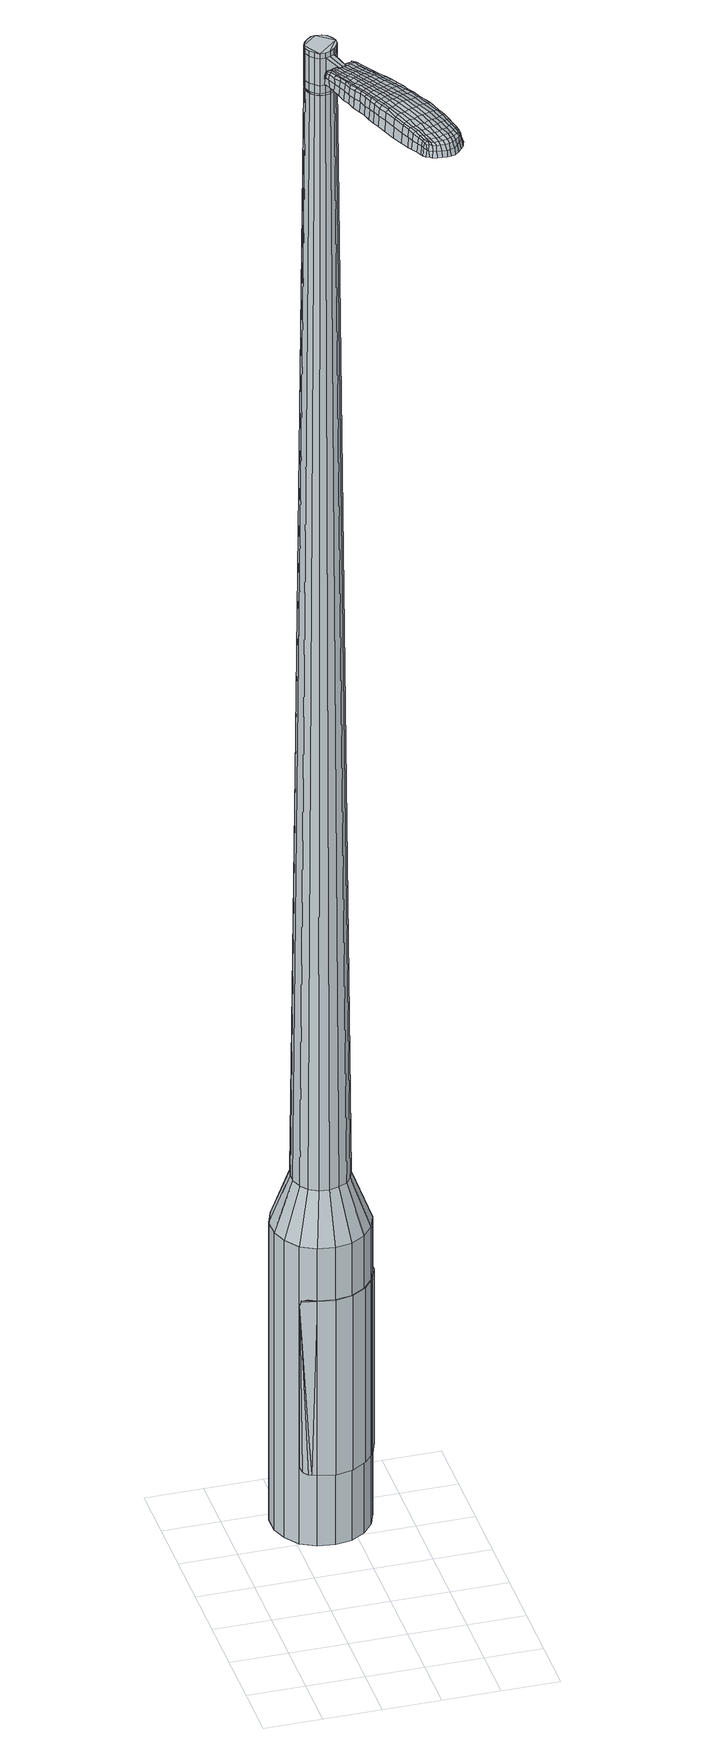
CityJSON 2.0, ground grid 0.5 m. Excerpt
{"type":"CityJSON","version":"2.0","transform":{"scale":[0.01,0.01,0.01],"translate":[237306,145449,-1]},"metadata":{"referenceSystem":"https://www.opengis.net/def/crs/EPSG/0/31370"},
"CityObjects":{
"object1":{"type":"GenericCityObject","attributes":{"cluster":596,"mean_distance_to_centroid":0.266,"new_centroid_x":237306.77,"new_centroid_y":145451.35,"mean_distance_to_camera":9.17,"H1":-20.59,"H2":-50,"Z_final":120.31,"cluster2":-1,"proj_x":237301.7,"proj_y":145452.92,"id_line":72433,"bearing_l":20.49,"distance":5.31,"orientation":"right","G_obj":290.49},"geometry":[{"type":"MultiSurface","lod":"2","boundaries":[[[0,1,2,3]],[[1,4,5,2]],[[4,6,7,5]],[[6,8,9,7]],[[8,10,11,9]],[[10,12,13,11]],[[12,14,15,13]],[[14,16,17,15]],[[16,18,19,17]],[[18,20,21,19]],[[20,22,23,21]],[[22,24,25,23]],[[24,26,27,25]],[[26,28,29,27]],[[28,30,31,29]],[[30,32,33,31]],[[32,34,35,33]],[[34,0,3,35]],[[36,37,38,39]],[[38,40,41,42]],[[41,43,42]],[[42,44,45,46]],[[45,47,46]],[[46,48,49,50]],[[49,51,50]],[[42,46,50,38]],[[50,52,39,38]],[[53,36,39]],[[2,5,7,35]],[[7,9,11,15]],[[11,13,15]],[[15,17,19,23]],[[19,21,23]],[[23,25,27,31]],[[27,29,31]],[[15,23,31,7]],[[31,33,35,7]],[[3,2,35]],[[1,0,54,55]],[[0,34,56,54]],[[34,32,57,56]],[[32,30,58,57]],[[30,28,59,58]],[[28,26,60,59]],[[26,24,61,60]],[[24,22,62,61]],[[22,20,63,62]],[[20,18,64,63]],[[18,16,65,64]],[[16,14,66,65]],[[14,12,67,66]],[[12,10,68,67]],[[10,8,69,68]],[[8,6,70,69]],[[6,4,71,70]],[[4,1,55,71]],[[55,54,72,73]],[[54,56,74,72]],[[56,57,75,74]],[[57,58,76,75]],[[58,59,77,76]],[[59,60,78,77]],[[60,61,79,78]],[[61,62,80,79]],[[62,63,81,80]],[[63,64,82,81]],[[64,65,83,82]],[[65,66,84,83]],[[66,67,85,84]],[[67,68,86,85]],[[68,69,87,86]],[[69,70,88,87]],[[70,71,89,88]],[[71,55,73,89]],[[72,90,91,73]],[[74,92,90,72]],[[75,93,92,74]],[[94,95,93,75]],[[96,97,95,94]],[[98,99,97,96]],[[100,101,99,98]],[[102,103,101,100]],[[104,105,103,102]],[[106,107,105,104]],[[83,108,107,106]],[[109,110,108,83]],[[111,112,110,109]],[[113,114,112,111]],[[115,116,114,113]],[[88,117,116,115]],[[118,119,117,88]],[[73,91,119,118]],[[120,121,122,123]],[[124,120,123,125]],[[126,124,125,127]],[[128,126,127,129]],[[130,128,129,131]],[[132,130,131,133]],[[134,132,133,135]],[[136,134,135,137]],[[138,136,137,139]],[[140,138,139,141]],[[142,140,141,143]],[[144,142,143,145]],[[146,144,145,147]],[[148,146,147,149]],[[150,148,149,151]],[[152,150,151,153]],[[76,94,75]],[[76,77,96,94]],[[77,78,98,96]],[[78,79,100,98]],[[79,80,102,100]],[[80,81,104,102]],[[81,82,106,104]],[[82,83,106]],[[84,109,83]],[[84,85,111,109]],[[85,86,113,111]],[[86,87,115,113]],[[87,88,115]],[[89,118,88]],[[89,73,118]],[[154,119,91]],[[154,117,119]],[[155,116,117]],[[155,156,114,116]],[[156,157,112,114]],[[157,158,110,112]],[[158,108,110]],[[159,107,108]],[[159,160,105,107]],[[160,161,103,105]],[[161,162,101,103]],[[162,163,99,101]],[[163,164,97,99]],[[164,165,95,97]],[[165,93,95]],[[39,52,152,166]],[[91,90,167,153]],[[53,39,166,121]],[[90,92,122,167]],[[36,53,121,120]],[[92,93,123,122]],[[37,36,120,124]],[[93,165,125,123]],[[38,37,124,126]],[[165,164,127,125]],[[40,38,126,128]],[[164,163,129,127]],[[41,40,128,130]],[[163,162,131,129]],[[43,41,130,132]],[[162,161,133,131]],[[42,43,132,134]],[[161,160,135,133]],[[44,42,134,136]],[[160,159,137,135]],[[45,44,136,138]],[[159,108,139,137]],[[47,45,138,140]],[[108,158,141,139]],[[46,47,140,142]],[[158,157,143,141]],[[48,46,142,144]],[[157,156,145,143]],[[49,48,144,146]],[[156,155,147,145]],[[51,49,146,148]],[[155,117,149,147]],[[50,51,148,150]],[[117,154,151,149]],[[52,50,150,152]],[[154,91,153,151]],[[152,153,168,169]],[[153,167,170,168]],[[167,122,171,170]],[[122,121,172,171]],[[121,166,173,172]],[[166,152,169,173]],[[174,175,176,177]],[[178,174,177,179]],[[174,178,180,181]],[[175,174,181,182]],[[183,184,185,186]],[[187,183,186,188]],[[183,187,189,190]],[[184,183,190,191]],[[192,193,194,195]],[[196,192,195,197]],[[192,196,198,199]],[[193,192,199,200]],[[201,202,203,204]],[[205,201,204,206]],[[201,205,207,208]],[[202,201,208,209]],[[210,211,212,213]],[[214,210,213,215]],[[210,214,216,217]],[[211,210,217,218]],[[219,220,221,222]],[[223,219,222,224]],[[219,223,225,226]],[[220,219,226,227]],[[228,229,230,231]],[[220,228,231,221]],[[228,220,227,232]],[[229,228,232,233]],[[234,235,236,237]],[[229,234,237,230]],[[234,229,233,238]],[[235,234,238,239]],[[240,178,179,241]],[[235,240,241,236]],[[240,235,239,242]],[[178,240,242,180]],[[243,244,245,246]],[[247,243,246,248]],[[243,247,249,250]],[[244,243,250,251]],[[252,253,254,255]],[[244,252,255,245]],[[252,244,251,256]],[[253,252,256,257]],[[258,259,260,261]],[[253,258,261,254]],[[258,253,257,262]],[[259,258,262,263]],[[264,265,266,267]],[[259,264,267,260]],[[264,259,263,268]],[[265,264,268,269]],[[270,175,182,271]],[[265,270,271,266]],[[270,265,269,272]],[[175,270,272,176]],[[273,274,275,276]],[[277,273,276,278]],[[273,277,279,280]],[[274,273,280,281]],[[282,283,284,285]],[[274,282,285,275]],[[282,274,281,286]],[[283,282,286,287]],[[288,289,290,291]],[[283,288,291,284]],[[288,283,287,292]],[[289,288,292,293]],[[294,187,188,295]],[[289,294,295,290]],[[294,289,293,296]],[[187,294,296,189]],[[297,298,299,300]],[[301,297,300,302]],[[297,301,303,304]],[[298,297,304,305]],[[306,307,308,309]],[[298,306,309,299]],[[306,298,305,310]],[[307,306,310,311]],[[312,313,314,315]],[[307,312,315,308]],[[312,307,311,316]],[[313,312,316,317]],[[318,319,320,321]],[[313,318,321,314]],[[318,313,317,322]],[[319,318,322,323]],[[324,184,191,325]],[[319,324,325,320]],[[324,319,323,326]],[[184,324,326,185]],[[327,213,212,328]],[[329,327,328,330]],[[327,329,331,332]],[[213,327,332,215]],[[333,329,330,334]],[[335,333,334,336]],[[333,335,337,338]],[[329,333,338,331]],[[339,335,336,340]],[[341,339,340,342]],[[339,341,343,344]],[[335,339,344,337]],[[345,341,342,346]],[[347,345,346,348]],[[345,347,349,350]],[[341,345,350,343]],[[351,347,348,352]],[[202,351,352,203]],[[351,202,209,353]],[[347,351,353,349]],[[354,355,200,199]],[[356,354,199,198]],[[354,356,357,358]],[[355,354,358,359]],[[360,361,359,358]],[[362,360,358,357]],[[360,362,363,364]],[[361,360,364,365]],[[366,367,365,364]],[[368,366,364,363]],[[366,368,369,370]],[[367,366,370,371]],[[372,373,371,370]],[[374,372,370,369]],[[372,374,207,205]],[[373,372,205,206]],[[375,376,377,378]],[[277,375,378,279]],[[375,277,278,379]],[[376,375,379,380]],[[381,196,197,382]],[[376,381,382,377]],[[381,376,380,383]],[[196,381,383,198]],[[384,385,386,387]],[[223,384,387,225]],[[384,223,224,388]],[[385,384,388,389]],[[390,391,392,393]],[[385,390,393,386]],[[390,385,389,394]],[[391,390,394,395]],[[396,193,200,397]],[[391,396,397,392]],[[396,391,395,398]],[[193,396,398,194]],[[399,400,401,402]],[[181,399,402,182]],[[399,181,180,403]],[[400,399,403,404]],[[405,406,407,408]],[[400,405,408,401]],[[405,400,404,409]],[[406,405,409,410]],[[411,204,203,412]],[[406,411,412,407]],[[411,406,410,413]],[[204,411,413,206]],[[414,415,416,417]],[[186,414,417,188]],[[414,186,185,418]],[[415,414,418,419]],[[420,208,207,421]],[[415,420,421,416]],[[420,415,419,422]],[[208,420,422,209]],[[423,424,425,426]],[[301,423,426,303]],[[423,301,302,427]],[[424,423,427,428]],[[429,214,215,430]],[[424,429,430,425]],[[429,424,428,431]],[[214,429,431,216]],[[432,433,434,435]],[[247,432,435,249]],[[432,247,248,436]],[[433,432,436,437]],[[438,439,440,441]],[[433,438,441,434]],[[438,433,437,442]],[[439,438,442,443]],[[444,211,218,445]],[[439,444,445,440]],[[444,439,443,446]],[[211,444,446,212]],[[447,448,437,436]],[[246,447,436,248]],[[447,246,245,449]],[[448,447,449,450]],[[451,452,443,442]],[[448,451,442,437]],[[451,448,450,453]],[[452,451,453,454]],[[455,328,212,446]],[[452,455,446,443]],[[455,452,454,456]],[[328,455,456,330]],[[457,458,459,460]],[[304,457,460,305]],[[457,304,303,426]],[[458,457,426,425]],[[461,332,331,462]],[[458,461,462,459]],[[461,458,425,430]],[[332,461,430,215]],[[463,464,450,449]],[[255,463,449,245]],[[463,255,254,465]],[[464,463,465,466]],[[467,468,454,453]],[[464,467,453,450]],[[467,464,466,469]],[[468,467,469,470]],[[471,334,330,456]],[[468,471,456,454]],[[471,468,470,472]],[[334,471,472,336]],[[473,474,475,476]],[[310,473,476,311]],[[473,310,305,460]],[[474,473,460,459]],[[477,338,337,478]],[[474,477,478,475]],[[477,474,459,462]],[[338,477,462,331]],[[479,480,466,465]],[[261,479,465,254]],[[479,261,260,481]],[[480,479,481,482]],[[483,484,470,469]],[[480,483,469,466]],[[483,480,482,485]],[[484,483,485,486]],[[487,340,336,472]],[[484,487,472,470]],[[487,484,486,488]],[[340,487,488,342]],[[489,490,491,492]],[[316,489,492,317]],[[489,316,311,476]],[[490,489,476,475]],[[493,344,343,494]],[[490,493,494,491]],[[493,490,475,478]],[[344,493,478,337]],[[495,496,482,481]],[[267,495,481,260]],[[495,267,266,497]],[[496,495,497,498]],[[499,500,486,485]],[[496,499,485,482]],[[499,496,498,501]],[[500,499,501,502]],[[503,346,342,488]],[[500,503,488,486]],[[503,500,502,504]],[[346,503,504,348]],[[505,506,507,508]],[[322,505,508,323]],[[505,322,317,492]],[[506,505,492,491]],[[509,350,349,510]],[[506,509,510,507]],[[509,506,491,494]],[[350,509,494,343]],[[511,512,498,497]],[[271,511,497,266]],[[511,271,182,402]],[[512,511,402,401]],[[513,514,502,501]],[[512,513,501,498]],[[513,512,401,408]],[[514,513,408,407]],[[515,352,348,504]],[[514,515,504,502]],[[515,514,407,412]],[[352,515,412,203]],[[516,517,419,418]],[[326,516,418,185]],[[516,326,323,508]],[[517,516,508,507]],[[518,353,209,422]],[[517,518,422,419]],[[518,517,507,510]],[[353,518,510,349]],[[519,520,380,379]],[[276,519,379,278]],[[519,276,275,521]],[[520,519,521,522]],[[523,356,198,383]],[[520,523,383,380]],[[523,520,522,524]],[[356,523,524,357]],[[525,526,527,528]],[[226,525,528,227]],[[525,226,225,387]],[[526,525,387,386]],[[529,530,531,532]],[[526,529,532,527]],[[529,526,386,393]],[[530,529,393,392]],[[533,355,359,534]],[[530,533,534,531]],[[533,530,392,397]],[[355,533,397,200]],[[535,536,522,521]],[[285,535,521,275]],[[535,285,284,537]],[[536,535,537,538]],[[539,362,357,524]],[[536,539,524,522]],[[539,536,538,540]],[[362,539,540,363]],[[541,542,543,544]],[[232,541,544,233]],[[541,232,227,528]],[[542,541,528,527]],[[545,546,547,548]],[[542,545,548,543]],[[545,542,527,532]],[[546,545,532,531]],[[549,361,365,550]],[[546,549,550,547]],[[549,546,531,534]],[[361,549,534,359]],[[551,552,538,537]],[[291,551,537,284]],[[551,291,290,553]],[[552,551,553,554]],[[555,368,363,540]],[[552,555,540,538]],[[555,552,554,556]],[[368,555,556,369]],[[557,558,559,560]],[[238,557,560,239]],[[557,238,233,544]],[[558,557,544,543]],[[561,562,563,564]],[[558,561,564,559]],[[561,558,543,548]],[[562,561,548,547]],[[565,367,371,566]],[[562,565,566,563]],[[565,562,547,550]],[[367,565,550,365]],[[567,568,554,553]],[[295,567,553,290]],[[567,295,188,417]],[[568,567,417,416]],[[569,374,369,556]],[[568,569,556,554]],[[569,568,416,421]],[[374,569,421,207]],[[570,571,404,403]],[[242,570,403,180]],[[570,242,239,560]],[[571,570,560,559]],[[572,573,410,409]],[[571,572,409,404]],[[572,571,559,564]],[[573,572,564,563]],[[574,373,206,413]],[[573,574,413,410]],[[574,573,563,566]],[[373,574,566,371]],[[575,576,577,578]],[[578,577,579,580]],[[581,579,577,582]],[[582,577,576,583]],[[584,585,586,587]],[[587,586,588,589]],[[590,588,586,591]],[[591,586,585,592]],[[593,594,595,596]],[[596,595,597,598]],[[599,597,595,600]],[[600,595,594,601]],[[602,603,604,605]],[[605,604,606,607]],[[608,606,604,609]],[[609,604,603,610]],[[611,612,613,614]],[[614,613,615,616]],[[617,615,613,618]],[[618,613,612,619]],[[620,621,622,623]],[[623,622,624,625]],[[626,624,622,627]],[[627,622,621,628]],[[629,630,631,632]],[[632,631,621,620]],[[628,621,631,633]],[[633,631,630,634]],[[635,636,637,638]],[[638,637,630,629]],[[634,630,637,639]],[[639,637,636,640]],[[580,579,641,642]],[[642,641,636,635]],[[640,636,641,643]],[[643,641,579,581]],[[644,645,646,647]],[[647,646,648,649]],[[650,648,646,651]],[[651,646,645,652]],[[653,654,655,656]],[[656,655,645,644]],[[652,645,655,657]],[[657,655,654,658]],[[659,660,661,662]],[[662,661,654,653]],[[658,654,661,663]],[[663,661,660,664]],[[665,666,667,668]],[[668,667,660,659]],[[664,660,667,669]],[[669,667,666,670]],[[583,576,671,672]],[[672,671,666,665]],[[670,666,671,673]],[[673,671,576,575]],[[674,675,676,677]],[[677,676,678,679]],[[680,678,676,681]],[[681,676,675,682]],[[683,684,685,686]],[[686,685,675,674]],[[682,675,685,687]],[[687,685,684,688]],[[689,690,691,692]],[[692,691,684,683]],[[688,684,691,693]],[[693,691,690,694]],[[589,588,695,696]],[[696,695,690,689]],[[694,690,695,697]],[[697,695,588,590]],[[698,699,700,701]],[[701,700,702,703]],[[704,702,700,705]],[[705,700,699,706]],[[707,708,709,710]],[[710,709,699,698]],[[706,699,709,711]],[[711,709,708,712]],[[713,714,715,716]],[[716,715,708,707]],[[712,708,715,717]],[[717,715,714,718]],[[719,720,721,722]],[[722,721,714,713]],[[718,714,721,723]],[[723,721,720,724]],[[592,585,725,726]],[[726,725,720,719]],[[724,720,725,727]],[[727,725,585,584]],[[611,614,728,729]],[[729,728,730,731]],[[732,730,728,172]],[[172,728,614,616]],[[731,730,733,734]],[[734,733,735,736]],[[737,735,733,738]],[[738,733,730,732]],[[736,735,739,740]],[[740,739,741,742]],[[743,741,739,744]],[[744,739,735,737]],[[742,741,745,746]],[[746,745,747,748]],[[749,747,745,750]],[[750,745,741,743]],[[748,747,751,752]],[[752,751,603,602]],[[610,603,751,753]],[[753,751,747,749]],[[601,754,755,600]],[[600,755,756,599]],[[757,756,755,758]],[[758,755,754,759]],[[759,760,761,758]],[[758,761,762,757]],[[763,762,761,764]],[[764,761,760,765]],[[765,766,767,764]],[[764,767,768,763]],[[769,768,767,770]],[[770,767,766,771]],[[771,772,773,770]],[[770,773,774,769]],[[608,774,773,606]],[[606,773,772,607]],[[775,776,777,778]],[[778,777,678,680]],[[679,678,777,779]],[[779,777,776,780]],[[598,597,781,782]],[[782,781,776,775]],[[780,776,781,783]],[[783,781,597,599]],[[784,785,786,787]],[[787,786,624,626]],[[625,624,786,788]],[[788,786,785,789]],[[790,791,792,793]],[[793,792,785,784]],[[789,785,792,794]],[[794,792,791,795]],[[601,594,796,797]],[[797,796,791,790]],[[795,791,796,798]],[[798,796,594,593]],[[799,800,801,802]],[[802,801,582,583]],[[581,582,801,803]],[[803,801,800,804]],[[805,806,807,808]],[[808,807,800,799]],[[804,800,807,809]],[[809,807,806,810]],[[602,605,811,812]],[[812,811,806,805]],[[810,806,811,813]],[[813,811,605,607]],[[814,815,816,817]],[[817,816,587,589]],[[584,587,816,818]],[[818,816,815,819]],[[608,609,820,821]],[[821,820,815,814]],[[819,815,820,822]],[[822,820,609,610]],[[823,824,825,826]],[[826,825,702,704]],[[703,702,825,827]],[[827,825,824,828]],[[616,615,829,830]],[[830,829,824,823]],[[828,824,829,831]],[[831,829,615,617]],[[832,648,833]],[[833,648,650]],[[649,648,834]],[[834,648,832,835]],[[836,837,838,839]],[[839,838,832,833]],[[835,832,838,840]],[[840,838,837,841]],[[619,612,842,843]],[[843,842,837,836]],[[841,837,842,844]],[[844,842,612,611]],[[835,845,834]],[[834,845,647,649]],[[644,647,845,846]],[[841,847,848,840]],[[840,848,845,835]],[[846,845,848,849]],[[849,848,847,850]],[[611,729,851,844]],[[844,851,847,841]],[[850,847,851,852]],[[852,851,729,731]],[[853,854,855,856]],[[856,855,705,706]],[[704,705,855,826]],[[826,855,854,823]],[[732,172,857,858]],[[858,857,854,853]],[[823,854,857,830]],[[830,857,172,616]],[[859,860,846]],[[846,860,656,644]],[[653,656,860,861]],[[861,860,859,862]],[[850,863,864,849]],[[849,864,859,846]],[[862,859,864,865]],[[865,864,863,866]],[[731,734,867,852]],[[852,867,863,850]],[[866,863,867,868]],[[868,867,734,736]],[[869,870,871,872]],[[872,871,711,712]],[[706,711,871,856]],[[856,871,870,853]],[[737,738,873,874]],[[874,873,870,869]],[[853,870,873,858]],[[858,873,738,732]],[[862,875,876,861]],[[861,876,662,653]],[[659,662,876,877]],[[877,876,875,878]],[[866,879,880,865]],[[865,880,875,862]],[[878,875,880,881]],[[881,880,879,882]],[[736,740,883,868]],[[868,883,879,866]],[[882,879,883,884]],[[884,883,740,742]],[[885,886,887,888]],[[888,887,717,718]],[[712,717,887,872]],[[872,887,886,869]],[[743,744,889,890]],[[890,889,886,885]],[[869,886,889,874]],[[874,889,744,737]],[[878,891,892,877]],[[877,892,668,659]],[[665,668,892,893]],[[893,892,891,894]],[[882,895,896,881]],[[881,896,891,878]],[[894,891,896,897]],[[897,896,895,898]],[[742,746,899,884]],[[884,899,895,882]],[[898,895,899,900]],[[900,899,746,748]],[[901,902,903,904]],[[904,903,723,724]],[[718,723,903,888]],[[888,903,902,885]],[[749,750,905,906]],[[906,905,902,901]],[[885,902,905,890]],[[890,905,750,743]],[[894,907,908,893]],[[893,908,672,665]],[[583,672,908,802]],[[802,908,907,799]],[[898,909,910,897]],[[897,910,907,894]],[[799,907,910,808]],[[808,910,909,805]],[[748,752,911,900]],[[900,911,909,898]],[[805,909,911,812]],[[812,911,752,602]],[[819,912,913,818]],[[818,913,727,584]],[[724,727,913,904]],[[904,913,912,901]],[[610,753,914,822]],[[822,914,912,819]],[[901,912,914,906]],[[906,914,753,749]],[[780,915,916,779]],[[779,916,677,679]],[[674,677,916,917]],[[917,916,915,918]],[[599,756,919,783]],[[783,919,915,780]],[[918,915,919,920]],[[920,919,756,757]],[[921,922,923,924]],[[924,923,627,628]],[[626,627,923,787]],[[787,923,922,784]],[[925,926,927,928]],[[928,927,922,921]],[[784,922,927,793]],[[793,927,926,790]],[[759,754,929,930]],[[930,929,926,925]],[[790,926,929,797]],[[797,929,754,601]],[[918,931,932,917]],[[917,932,686,674]],[[683,686,932,933]],[[933,932,931,934]],[[757,762,935,920]],[[920,935,931,918]],[[934,931,935,936]],[[936,935,762,763]],[[937,938,939,940]],[[940,939,633,634]],[[628,633,939,924]],[[924,939,938,921]],[[941,942,943,944]],[[944,943,938,937]],[[921,938,943,928]],[[928,943,942,925]],[[765,760,945,946]],[[946,945,942,941]],[[925,942,945,930]],[[930,945,760,759]],[[934,947,948,933]],[[933,948,692,683]],[[689,692,948,949]],[[949,948,947,950]],[[763,768,951,936]],[[936,951,947,934]],[[950,947,951,952]],[[952,951,768,769]],[[953,954,955,956]],[[956,955,639,640]],[[634,639,955,940]],[[940,955,954,937]],[[957,958,959,960]],[[960,959,954,953]],[[937,954,959,944]],[[944,959,958,941]],[[771,766,961,962]],[[962,961,958,957]],[[941,958,961,946]],[[946,961,766,765]],[[950,963,964,949]],[[949,964,696,689]],[[589,696,964,817]],[[817,964,963,814]],[[769,774,965,952]],[[952,965,963,950]],[[814,963,965,821]],[[821,965,774,608]],[[804,966,967,803]],[[803,967,643,581]],[[640,643,967,956]],[[956,967,966,953]],[[810,968,969,809]],[[809,969,966,804]],[[953,966,969,960]],[[960,969,968,957]],[[607,772,970,813]],[[813,970,968,810]],[[957,968,970,962]],[[962,970,772,771]],[[575,578,177,176]],[[578,580,179,177]],[[590,591,190,189]],[[591,592,191,190]],[[593,596,195,194]],[[596,598,197,195]],[[617,618,217,216]],[[618,619,218,217]],[[620,623,222,221]],[[623,625,224,222]],[[629,632,231,230]],[[632,620,221,231]],[[635,638,237,236]],[[638,629,230,237]],[[580,642,241,179]],[[642,635,236,241]],[[650,651,250,249]],[[651,652,251,250]],[[652,657,256,251]],[[657,658,257,256]],[[658,663,262,257]],[[663,664,263,262]],[[664,669,268,263]],[[669,670,269,268]],[[670,673,272,269]],[[673,575,176,272]],[[680,681,280,279]],[[681,682,281,280]],[[682,687,286,281]],[[687,688,287,286]],[[688,693,292,287]],[[693,694,293,292]],[[694,697,296,293]],[[697,590,189,296]],[[698,701,300,299]],[[701,703,302,300]],[[707,710,309,308]],[[710,698,299,309]],[[713,716,315,314]],[[716,707,308,315]],[[719,722,321,320]],[[722,713,314,321]],[[592,726,325,191]],[[726,719,320,325]],[[775,778,378,377]],[[778,680,279,378]],[[598,782,382,197]],[[782,775,377,382]],[[625,788,388,224]],[[788,789,389,388]],[[789,794,394,389]],[[794,795,395,394]],[[795,798,398,395]],[[798,593,194,398]],[[703,827,427,302]],[[827,828,428,427]],[[828,831,431,428]],[[831,617,216,431]],[[833,435,434]],[[833,650,249,435]],[[836,839,441,440]],[[839,833,434,441]],[[619,843,445,218]],[[843,836,440,445]],[[971,972,973,974]],[[975,976,974,973]],[[977,978,979,980]],[[981,982,983,984]],[[972,985,986,973]],[[987,975,973,986]],[[988,977,980,989]],[[990,991,982,981]],[[985,992,993,986]],[[993,994,987,986]],[[995,988,989,996]],[[997,991,990,998]],[[992,999,1000,993]],[[1000,1001,994,993]],[[1002,995,996,1003]],[[1004,997,998,1005]],[[1006,1007,1008,1009]],[[1010,1011,1007,1006]],[[1010,1012,1013,1011]],[[1012,1014,1015,1013]],[[1016,1017,1018,1019]],[[1020,1021,1017,1016]],[[1022,1023,1021,1020]],[[1024,1025,1023,1022]],[[1019,1008,1007,1016]],[[1016,1007,1011,1020]],[[1011,1013,1022,1020]],[[1013,1015,1024,1022]],[[980,979,976,975]],[[989,980,975,987]],[[994,996,989,987]],[[1001,1003,996,994]],[[981,984,978,977]],[[990,981,977,988]],[[998,990,988,995]],[[1005,998,995,1002]],[[982,1006,1009,983]],[[991,1010,1006,982]],[[1012,1010,991,997]],[[1014,1012,997,1004]],[[1026,1027,1028,1029]],[[1028,1030,1031,1032]],[[1028,1032,1033,1034]],[[1028,1034,1029]],[[1035,1026,1029,1036]],[[1037,1036,1029,1038]],[[1039,1038,1029]],[[1040,1028,1027,1041]],[[1042,1040,1041,1043]],[[1044,1042,1043,1045]],[[1046,1044,1045,1047]],[[1048,1046,1047,1049]],[[1049,1050,1051,1052]],[[1049,1052,1053,1054]],[[1049,1054,1055,1056]],[[1055,1057,1058,1059]],[[1055,1059,1060,1061]],[[1055,1061,1056]],[[1049,1056,1048]],[[1062,1063,1027,1026]],[[1064,1065,1030,1028]],[[1066,1067,1039,1029]],[[1063,1068,1041,1027]],[[1069,1064,1028,1040]],[[1068,1070,1043,1041]],[[1071,1069,1040,1042]],[[1070,1072,1045,1043]],[[1073,1071,1042,1044]],[[1072,1074,1047,1045]],[[1075,1073,1044,1046]],[[1074,1076,1049,1047]],[[1077,1075,1046,1048]],[[1076,1078,1050,1049]],[[1079,1080,1057,1055]],[[1081,1077,1048,1056]],[[1051,1050,1078,1082]],[[1052,1051,1082,1083]],[[1053,1052,1083,1084]],[[1054,1053,1084,1085]],[[1055,1054,1085,1079]],[[1086,1062,1026,1035]],[[1087,1086,1035,1036]],[[1088,1087,1036,1037]],[[1089,1088,1037,1038]],[[1067,1089,1038,1039]],[[1031,1030,1065,1090]],[[1058,1057,1080,1091]],[[1032,1031,1090,1092]],[[1033,1032,1092,1093]],[[1034,1033,1093,1094]],[[1029,1034,1094,1066]],[[1059,1058,1091,1095]],[[1060,1059,1095,1096]],[[1061,1060,1096,1097]],[[1056,1061,1097,1081]]]}]}
},
"vertices":[
[94,194,384],[80,192,384],[80,192,96],[94,194,96],[65,194,384],[65,194,96],[52,201,384],[52,201,96],[43,213,384],[43,213,96],[38,226,384],[38,226,96],[38,241,384],[38,241,96],[43,255,384],[43,255,96],[52,266,384],[52,266,96],[65,274,384],[65,274,96],[79,276,384],[79,276,96],[94,274,384],[94,274,96],[106,267,384],[106,267,96],[116,256,384],[116,256,96],[121,242,384],[121,242,96],[121,227,384],[121,227,96],[116,213,384],[116,213,96],[107,202,384],[107,202,96],[91,228,1524],[93,232,1524],[93,237,1524],[84,222,1524],[91,241,1524],[88,245,1524],[79,248,1524],[84,247,1524],[75,247,1524],[71,244,1524],[66,236,1524],[68,241,1524],[66,232,1524],[68,227,1524],[75,221,1524],[71,224,1524],[80,221,1524],[88,224,1524],[88,211,429],[80,209,429],[96,215,429],[101,222,429],[104,230,429],[104,239,429],[101,247,429],[95,254,429],[88,258,429],[79,259,429],[71,258,429],[63,253,429],[57,247,429],[55,238,429],[55,230,429],[58,221,429],[63,215,429],[71,210,429],[84,222,1483],[80,221,1483],[88,224,1483],[91,228,1483],[93,232,1483],[93,237,1483],[91,241,1483],[88,245,1483],[84,247,1483],[79,248,1483],[75,247,1483],[71,244,1483],[68,241,1483],[66,236,1483],[66,232,1483],[68,227,1483],[71,224,1483],[75,221,1483],[84,222,1485],[80,221,1485],[88,224,1485],[91,228,1485],[92,232,1483],[92,232,1485],[92,236,1483],[92,236,1485],[90,241,1483],[90,241,1485],[88,244,1483],[88,244,1485],[84,246,1483],[84,246,1485],[79,247,1483],[79,247,1485],[75,246,1483],[75,246,1485],[71,244,1485],[68,240,1483],[68,240,1485],[67,236,1483],[67,236,1485],[67,232,1483],[67,232,1485],[68,228,1483],[68,228,1485],[71,224,1485],[75,222,1483],[75,222,1485],[91,228,1519],[88,224,1519],[88,224,1493],[91,228,1493],[93,232,1519],[93,232,1493],[93,237,1519],[93,237,1493],[91,241,1519],[91,241,1493],[88,245,1519],[88,245,1493],[84,247,1519],[84,247,1493],[79,248,1519],[79,248,1493],[75,247,1519],[75,247,1493],[71,244,1519],[71,244,1493],[68,241,1519],[68,241,1493],[66,236,1519],[66,236,1493],[66,232,1519],[66,232,1493],[68,227,1519],[68,227,1493],[71,224,1519],[71,224,1493],[75,221,1519],[75,221,1493],[80,221,1519],[80,221,1493],[75,221,1485],[68,227,1485],[66,232,1485],[66,236,1485],[68,241,1485],[75,247,1485],[79,248,1485],[84,247,1485],[88,245,1485],[91,241,1485],[93,237,1485],[93,232,1485],[84,222,1519],[84,222,1493],[88,203,1513],[88,203,1518],[91,204,1513],[94,205,1513],[94,205,1518],[91,204,1518],[98,128,1519],[96,135,1518],[95,133,1509],[97,126,1510],[101,120,1519],[100,118,1510],[102,121,1526],[99,129,1525],[97,136,1525],[134,141,1519],[132,148,1518],[130,148,1525],[133,141,1525],[138,133,1519],[136,133,1526],[140,132,1510],[136,140,1510],[134,147,1509],[144,66,1519],[140,65,1519],[141,64,1513],[144,65,1513],[147,69,1519],[148,68,1513],[146,70,1524],[143,68,1524],[140,66,1524],[118,136,1530],[115,142,1529],[112,141,1529],[115,134,1530],[121,127,1531],[118,126,1531],[125,128,1530],[121,137,1530],[118,144,1529],[89,211,1512],[87,210,1512],[87,209,1517],[90,210,1517],[92,212,1512],[92,211,1517],[93,211,1506],[90,210,1506],[87,209,1506],[120,73,1519],[119,76,1519],[118,74,1512],[119,72,1512],[122,71,1518],[121,70,1512],[122,72,1522],[121,73,1523],[120,76,1524],[117,80,1519],[114,85,1519],[113,84,1512],[116,79,1512],[118,81,1524],[115,86,1525],[112,91,1519],[109,98,1519],[108,96,1511],[111,89,1511],[113,92,1526],[110,99,1526],[105,109,1519],[104,107,1510],[106,110,1526],[76,198,1513],[79,191,1513],[79,192,1518],[77,199,1517],[75,204,1512],[76,203,1516],[74,203,1506],[76,197,1507],[78,190,1507],[81,184,1514],[83,177,1515],[84,178,1520],[82,185,1519],[80,183,1507],[82,175,1507],[85,170,1515],[87,162,1516],[88,164,1522],[86,171,1521],[84,168,1508],[86,161,1508],[90,155,1517],[92,148,1517],[93,150,1524],[91,157,1523],[89,154,1508],[91,147,1509],[94,141,1518],[95,143,1524],[93,140,1509],[154,85,1519],[153,88,1519],[152,88,1524],[153,84,1523],[154,82,1518],[153,82,1522],[156,82,1512],[156,84,1512],[155,87,1512],[152,93,1519],[150,98,1519],[149,98,1525],[151,92,1524],[154,92,1512],[152,97,1512],[149,104,1519],[146,111,1519],[144,111,1526],[147,104,1526],[150,103,1511],[148,111,1511],[142,122,1519],[140,122,1526],[144,121,1510],[105,209,1513],[108,202,1513],[109,201,1507],[106,208,1507],[102,214,1512],[103,213,1506],[102,213,1516],[104,209,1517],[107,202,1518],[111,195,1514],[114,188,1515],[116,188,1507],[112,194,1507],[110,195,1519],[112,188,1520],[117,181,1515],[120,174,1516],[122,174,1508],[119,181,1508],[115,182,1521],[118,175,1522],[123,168,1517],[126,161,1517],[128,160,1509],[125,167,1508],[121,168,1523],[124,161,1524],[129,154,1518],[131,154,1509],[127,155,1524],[91,205,1519],[89,204,1519],[94,198,1520],[92,197,1520],[97,199,1520],[94,206,1519],[97,191,1522],[94,190,1522],[99,184,1523],[97,183,1523],[102,185,1523],[100,192,1521],[102,177,1524],[99,176,1524],[105,170,1525],[102,169,1525],[108,171,1525],[105,178,1524],[107,163,1526],[104,162,1526],[110,156,1527],[107,155,1527],[113,157,1527],[110,164,1526],[112,149,1528],[110,148,1528],[116,151,1528],[142,70,1527],[139,69,1527],[145,73,1526],[144,77,1527],[141,75,1528],[137,74,1528],[138,81,1529],[135,79,1529],[142,83,1528],[139,90,1530],[136,88,1530],[132,86,1530],[133,94,1531],[130,93,1531],[137,96,1530],[134,105,1531],[130,103,1531],[127,102,1531],[126,115,1531],[122,114,1531],[129,117,1531],[154,80,1518],[153,77,1519],[154,76,1513],[155,79,1513],[153,81,1523],[152,78,1523],[150,73,1519],[151,72,1513],[150,74,1524],[123,69,1518],[126,68,1518],[126,69,1523],[124,71,1523],[123,68,1513],[125,66,1513],[129,66,1519],[133,65,1519],[132,66,1524],[129,67,1523],[129,65,1513],[133,64,1513],[137,64,1519],[136,66,1524],[137,64,1513],[101,130,1528],[103,131,1528],[100,137,1528],[99,137,1527],[104,122,1528],[105,122,1529],[105,131,1529],[108,132,1530],[106,139,1529],[103,138,1528],[108,123,1529],[111,124,1530],[111,133,1530],[109,140,1529],[114,125,1531],[131,141,1528],[129,140,1529],[132,132,1529],[134,133,1528],[128,148,1527],[126,147,1528],[125,139,1529],[129,130,1530],[123,145,1528],[101,215,1512],[99,215,1512],[99,213,1517],[100,214,1517],[102,215,1506],[100,214,1506],[96,213,1512],[96,212,1517],[96,213,1506],[75,206,1512],[77,207,1512],[77,206,1506],[75,205,1506],[76,205,1517],[78,206,1517],[79,207,1512],[82,208,1512],[82,207,1506],[79,206,1506],[80,206,1517],[82,207,1517],[84,209,1512],[84,208,1506],[85,208,1517],[78,200,1519],[80,201,1519],[81,193,1520],[82,193,1520],[82,201,1519],[84,202,1519],[84,194,1520],[87,195,1520],[87,203,1519],[89,196,1520],[102,209,1519],[101,208,1519],[103,201,1520],[105,202,1520],[97,207,1519],[100,200,1520],[83,186,1521],[84,186,1521],[85,179,1522],[87,179,1522],[87,187,1521],[89,188,1521],[89,180,1522],[92,181,1523],[92,189,1522],[94,182,1523],[108,195,1521],[106,194,1521],[109,188,1522],[111,188,1522],[103,193,1521],[106,186,1522],[87,172,1523],[89,172,1523],[90,165,1524],[91,165,1524],[91,173,1523],[94,174,1524],[94,166,1525],[96,167,1525],[97,175,1524],[99,168,1525],[114,181,1523],[112,181,1523],[115,174,1524],[117,175,1524],[109,179,1524],[111,173,1525],[92,158,1525],[94,158,1525],[94,151,1526],[96,151,1526],[96,159,1526],[99,160,1526],[98,152,1527],[101,153,1527],[102,161,1526],[104,154,1527],[120,168,1525],[118,167,1525],[121,160,1526],[123,161,1526],[114,166,1526],[117,159,1527],[96,144,1527],[98,144,1527],[101,145,1527],[104,146,1528],[107,147,1528],[126,154,1527],[123,154,1527],[120,152,1528],[152,83,1525],[151,80,1525],[151,86,1526],[150,84,1526],[149,76,1526],[147,80,1527],[123,73,1525],[125,71,1525],[123,75,1526],[121,76,1525],[128,70,1525],[131,69,1526],[130,73,1527],[126,74,1526],[135,69,1526],[133,73,1527],[150,91,1526],[148,89,1527],[148,97,1527],[146,95,1528],[145,86,1528],[143,92,1529],[119,81,1526],[121,80,1527],[119,86,1528],[117,86,1527],[124,79,1527],[128,79,1528],[125,85,1529],[122,85,1528],[131,79,1528],[129,85,1530],[146,103,1528],[144,101,1529],[143,111,1528],[141,109,1529],[141,99,1529],[138,107,1530],[114,92,1528],[116,92,1528],[113,99,1529],[111,99,1528],[119,91,1529],[123,92,1530],[120,100,1530],[116,100,1530],[126,92,1530],[123,101,1531],[139,122,1529],[137,121,1529],[133,119,1530],[107,110,1528],[109,111,1529],[112,111,1530],[115,112,1530],[119,113,1531],[97,133,1509],[98,135,1518],[100,128,1518],[99,127,1509],[103,120,1519],[102,119,1510],[104,122,1525],[101,130,1525],[99,136,1525],[128,147,1525],[130,147,1518],[133,140,1518],[131,141,1525],[136,132,1519],[134,133,1525],[138,132,1510],[135,140,1509],[132,146,1509],[140,66,1513],[140,67,1519],[143,68,1519],[143,67,1513],[146,70,1519],[146,70,1513],[145,72,1524],[142,70,1524],[139,68,1524],[112,141,1528],[115,142,1528],[118,135,1529],[115,134,1529],[121,127,1529],[118,126,1529],[124,128,1529],[121,136,1529],[118,143,1528],[88,207,1516],[88,208,1512],[90,209,1512],[90,208,1516],[93,210,1512],[93,209,1516],[93,209,1506],[90,208,1506],[88,207,1506],[120,75,1512],[120,77,1519],[122,74,1518],[121,73,1512],[123,72,1518],[122,71,1512],[124,73,1522],[123,75,1523],[121,78,1523],[115,84,1512],[116,86,1519],[118,81,1519],[117,79,1512],[119,82,1524],[117,87,1525],[110,97,1511],[111,99,1519],[114,91,1519],[113,90,1511],[115,93,1525],[112,100,1526],[107,109,1519],[106,108,1510],[108,111,1526],[81,193,1518],[81,192,1513],[78,199,1513],[79,200,1517],[77,204,1512],[78,203,1515],[76,203,1506],[78,198,1506],[80,190,1507],[86,178,1520],[85,177,1514],[83,184,1514],[84,185,1519],[82,183,1507],[84,176,1507],[90,164,1522],[89,163,1516],[87,170,1515],[88,171,1521],[86,169,1508],[88,161,1508],[95,150,1523],[94,149,1517],[91,156,1516],[92,157,1522],[90,154,1508],[93,147,1508],[96,142,1517],[97,143,1524],[95,140,1509],[150,87,1523],[151,87,1519],[152,84,1518],[151,84,1523],[152,82,1518],[151,83,1522],[154,82,1512],[154,84,1512],[153,87,1512],[147,98,1525],[149,98,1519],[150,92,1519],[149,92,1524],[152,92,1512],[150,97,1512],[143,111,1526],[144,111,1519],[147,103,1519],[145,103,1525],[149,103,1511],[146,110,1511],[140,121,1519],[138,122,1526],[142,121,1510],[108,201,1507],[106,201,1513],[103,208,1513],[104,207,1506],[101,212,1512],[102,212,1506],[100,211,1515],[102,208,1517],[105,201,1518],[114,187,1507],[112,187,1514],[109,194,1514],[111,194,1507],[108,194,1519],[111,188,1520],[120,173,1508],[118,174,1516],[115,180,1515],[117,180,1508],[114,181,1521],[117,174,1522],[126,159,1508],[124,160,1517],[121,167,1516],[123,166,1508],[120,167,1522],[122,160,1523],[127,153,1517],[129,153,1509],[125,154,1524],[92,204,1518],[89,203,1518],[94,197,1519],[92,196,1519],[97,198,1519],[97,190,1520],[94,189,1520],[100,183,1521],[97,182,1521],[102,184,1521],[100,191,1520],[102,176,1523],[100,176,1523],[105,170,1524],[102,169,1524],[108,171,1524],[105,178,1523],[107,163,1525],[105,162,1525],[110,156,1526],[107,155,1526],[113,157,1526],[110,164,1525],[113,149,1527],[110,148,1527],[116,150,1527],[138,71,1526],[141,72,1526],[144,74,1525],[143,77,1526],[140,75,1526],[137,74,1526],[135,80,1528],[138,81,1528],[141,83,1527],[139,90,1528],[135,88,1529],[132,87,1529],[130,94,1530],[133,95,1530],[136,96,1529],[133,105,1530],[130,103,1530],[127,102,1530],[122,114,1530],[125,115,1530],[129,116,1530],[152,78,1513],[151,78,1518],[152,80,1518],[154,80,1512],[151,81,1523],[150,79,1523],[149,74,1519],[150,73,1513],[148,75,1523],[127,71,1523],[126,70,1518],[124,71,1518],[125,72,1523],[124,70,1512],[126,68,1512],[133,68,1523],[133,67,1519],[130,68,1519],[129,69,1523],[129,67,1513],[133,66,1513],[136,67,1519],[136,68,1524],[137,66,1513],[101,137,1527],[103,130,1527],[102,130,1527],[100,137,1526],[105,122,1527],[106,122,1528],[106,139,1528],[109,132,1528],[106,131,1528],[104,138,1527],[109,123,1528],[112,124,1529],[112,133,1529],[109,140,1528],[115,125,1529],[132,132,1528],[129,140,1527],[130,140,1527],[133,132,1527],[127,147,1526],[126,146,1527],[125,138,1528],[128,130,1528],[122,145,1527],[99,211,1516],[99,212,1512],[100,213,1512],[100,212,1516],[101,213,1506],[100,212,1506],[96,211,1512],[96,210,1516],[97,211,1506],[78,204,1512],[77,203,1506],[78,204,1516],[79,204,1516],[82,205,1506],[83,206,1512],[80,205,1512],[80,204,1506],[81,205,1516],[83,205,1516],[85,207,1512],[85,206,1506],[86,206,1516],[80,200,1518],[82,193,1519],[85,201,1518],[82,200,1518],[85,194,1519],[87,195,1519],[87,202,1518],[89,196,1519],[103,201,1519],[101,207,1518],[102,208,1518],[104,201,1519],[98,206,1518],[100,200,1519],[85,186,1520],[84,186,1520],[86,179,1521],[87,179,1521],[90,188,1520],[87,187,1520],[89,180,1521],[92,181,1521],[92,189,1520],[95,182,1521],[109,187,1521],[106,194,1520],[107,194,1520],[110,187,1521],[103,193,1520],[106,186,1521],[90,172,1522],[89,172,1522],[91,165,1523],[92,165,1523],[94,174,1522],[92,173,1522],[94,166,1523],[97,167,1524],[97,175,1523],[100,168,1524],[115,173,1523],[112,180,1522],[113,181,1522],[116,174,1523],[109,179,1522],[111,172,1523],[94,158,1524],[93,158,1524],[95,151,1525],[96,151,1525],[99,160,1525],[97,159,1524],[99,152,1525],[102,153,1526],[102,161,1525],[104,154,1526],[120,160,1525],[118,166,1524],[119,167,1524],[122,160,1525],[114,165,1524],[117,158,1525],[99,144,1526],[98,144,1526],[104,146,1527],[101,145,1526],[107,147,1527],[123,153,1526],[124,154,1526],[120,152,1526],[150,81,1524],[150,83,1524],[150,86,1525],[149,84,1525],[147,77,1525],[146,81,1525],[124,76,1525],[126,73,1524],[124,74,1524],[122,77,1525],[130,74,1526],[132,70,1525],[129,71,1524],[127,75,1525],[135,70,1525],[134,74,1526],[147,89,1526],[148,91,1526],[146,97,1526],[145,95,1527],[145,86,1526],[142,93,1527],[119,86,1527],[122,81,1526],[120,82,1526],[118,87,1526],[125,86,1528],[128,79,1527],[125,80,1526],[122,86,1527],[131,79,1527],[129,86,1528],[143,101,1527],[145,103,1527],[142,110,1527],[141,109,1528],[140,99,1528],[137,107,1529],[114,100,1528],[117,92,1527],[116,93,1527],[113,100,1527],[120,100,1529],[123,92,1529],[120,92,1528],[117,100,1528],[126,93,1529],[123,101,1530],[136,120,1528],[138,121,1528],[133,118,1529],[110,111,1528],[109,111,1528],[116,112,1529],[113,111,1529],[119,113,1530],[76,203,1508],[83,205,1508],[93,174,1509],[86,172,1509],[100,154,1510],[92,151,1510],[113,117,1512],[104,113,1512],[98,130,1511],[107,134,1511],[119,100,1513],[124,87,1514],[116,84,1514],[111,97,1513],[89,208,1508],[100,177,1509],[108,157,1510],[122,120,1512],[115,137,1511],[128,103,1513],[133,90,1514],[95,210,1508],[108,180,1509],[116,160,1510],[130,123,1512],[124,140,1511],[141,94,1514],[137,106,1513],[102,212,1508],[115,183,1509],[124,163,1510],[139,126,1512],[133,143,1511],[149,97,1514],[146,110,1513],[130,75,1514],[132,71,1514],[126,68,1514],[122,72,1514],[137,78,1514],[139,73,1514],[145,81,1514],[146,76,1514],[153,84,1514],[152,78,1514],[137,67,1515],[141,66,1515],[140,65,1515],[133,66,1515],[141,69,1515],[142,66,1515],[145,71,1515],[143,66,1515],[149,72,1515],[144,67,1515],[122,230,334],[122,226,334],[122,226,165],[122,240,171],[122,230,165],[122,234,165],[122,237,166],[122,239,167],[122,240,169],[122,234,334],[122,237,333],[122,239,332],[122,240,331],[122,240,328],[117,212,165],[117,212,334],[108,201,165],[108,201,334],[95,193,165],[95,193,334],[80,190,165],[80,190,334],[65,193,165],[65,193,334],[61,195,334],[58,196,334],[55,198,333],[54,199,332],[53,199,331],[52,200,328],[61,195,165],[52,200,171],[53,199,169],[54,199,167],[55,198,166],[58,196,165],[119,230,334],[119,226,334],[119,226,165],[119,230,165],[120,240,171],[120,240,328],[115,213,334],[115,213,165],[106,203,334],[106,203,165],[94,196,334],[94,196,165],[80,193,334],[80,193,165],[66,195,334],[66,195,165],[63,197,334],[54,202,328],[54,202,171],[63,197,165],[59,199,334],[57,200,333],[55,201,332],[54,202,331],[119,234,334],[119,237,333],[119,239,332],[120,240,331],[119,234,165],[54,202,169],[119,237,166],[119,239,167],[120,240,169],[55,201,167],[57,200,166],[59,199,165]
]}
